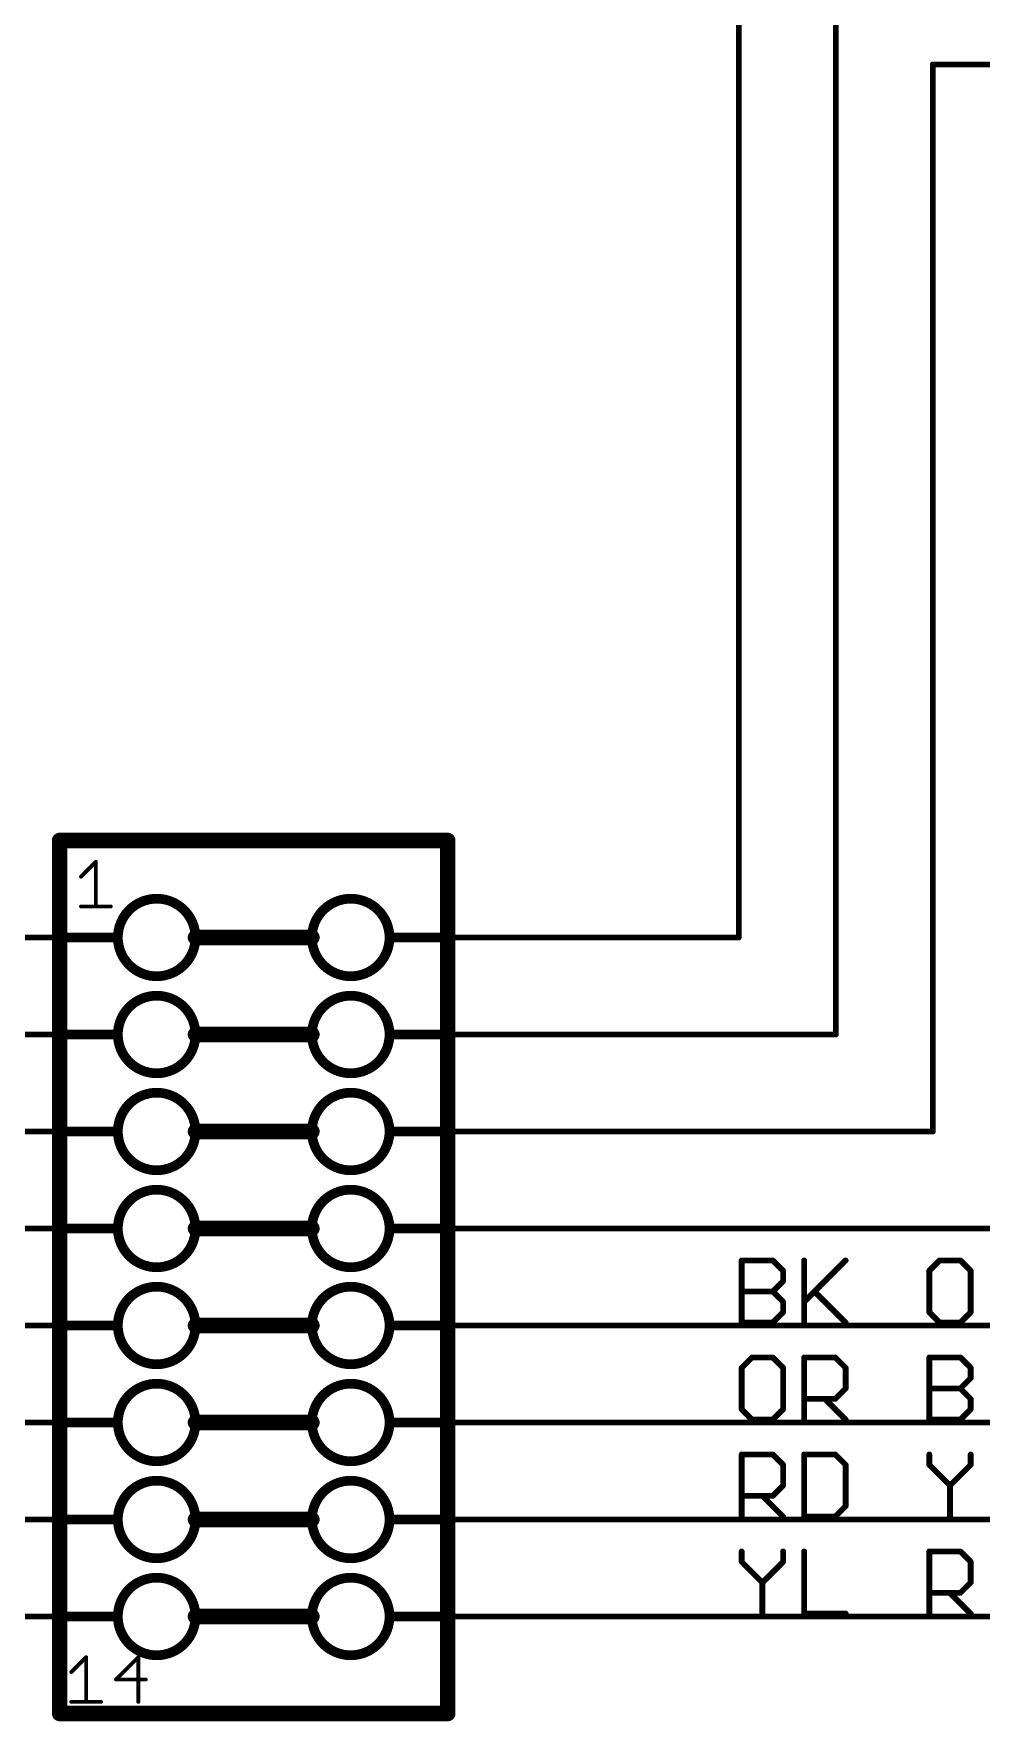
# Model space of a CAD drawing. Extents: x 0 to 387, y 0 to 260.
# Drawn here: x 169.5 to 194.31, y 134.42 to 178.61 of the extents above; entities that cross this region are included whole.
import ezdxf

# ---------------------------------------------------------------- set-up
doc = ezdxf.new("R2010")
doc.units = 0
doc.layers.add('91', color=94, linetype='CONTINUOUS')
doc.layers.add('94', color=14, linetype='CONTINUOUS')

msp = doc.modelspace()

# ---------------------------------------------------------------- linework, layer by layer
at = {"layer": '91', "const_width": 0.1524}
for points in [[(187.96, 154.94), (187.96, 182.88)], [(190.5, 152.4), (190.5, 180.34)], [(193.04, 149.86), (193.04, 177.8)], [(193.04, 177.8), (233.68, 177.8)], [(185.42, 154.94), (187.96, 154.94)], [(185.42, 152.4), (190.5, 152.4)], [(185.42, 149.86), (193.04, 149.86)], [(185.42, 147.32), (195.58, 147.32)], [(185.42, 144.78), (203.2, 144.78)], [(185.42, 142.24), (205.74, 142.24)], [(185.42, 139.7), (203.2, 139.7)], [(185.42, 137.16), (205.74, 137.16)]]:
    msp.add_lwpolyline(points, dxfattribs=at)
at = {"layer": '91', "const_width": 0.0762}
for points in [[(193.0781, 177.8, 1), (193.0019, 177.8)], [(193.04, 177.8381, 1), (193.04, 177.7619)], [(185.42, 154.9781, 1), (185.42, 154.9019)], [(187.9219, 154.94, 1), (187.9981, 154.94)], [(187.96, 154.9019, 1), (187.96, 154.9781)], [(185.42, 152.4381, 1), (185.42, 152.3619)], [(190.5, 152.3619, 1), (190.5, 152.4381)], [(190.4619, 152.4, 1), (190.5381, 152.4)], [(185.42, 149.8981, 1), (185.42, 149.8219)], [(193.0019, 149.86, 1), (193.0781, 149.86)], [(193.04, 149.8219, 1), (193.04, 149.8981)], [(185.42, 147.3581, 1), (185.42, 147.2819)], [(185.42, 144.8181, 1), (185.42, 144.7419)], [(185.42, 142.2781, 1), (185.42, 142.2019)], [(185.42, 139.7381, 1), (185.42, 139.6619)], [(185.42, 137.1981, 1), (185.42, 137.1219)]]:
    msp.add_lwpolyline(points, format="xyb", dxfattribs=at)
at = {"layer": '94'}
for points, const_width in [([(170.18, 154.94), (170.18, 157.48)], 0.4064), ([(170.18, 157.48), (180.34, 157.48)], 0.4064), ([(180.34, 157.48), (180.34, 154.94)], 0.4064), ([(170.7388, 156.5324), (171.1286, 156.9222)], 0.1016), ([(171.1286, 156.9222), (171.1286, 155.7528)], 0.1016), ([(170.7388, 155.7528), (171.5184, 155.7528)], 0.1016), ([(170.18, 152.4), (170.18, 154.94)], 0.4064), ([(173.736, 154.94), (176.784, 154.94)], 0.4064), ([(180.34, 154.94), (180.34, 152.4)], 0.4064), ([(165.1, 154.94), (170.18, 154.94)], 0.1524), ([(170.18, 154.94), (171.704, 154.94)], 0.254), ([(180.34, 154.94), (178.816, 154.94)], 0.254), ([(185.42, 154.94), (180.34, 154.94)], 0.1524), ([(165.1, 152.4), (170.18, 152.4)], 0.1524), ([(170.18, 149.86), (170.18, 152.4)], 0.4064), ([(170.18, 152.4), (171.704, 152.4)], 0.254), ([(173.736, 152.4), (176.784, 152.4)], 0.4064), ([(180.34, 152.4), (178.816, 152.4)], 0.254), ([(180.34, 152.4), (180.34, 149.86)], 0.4064), ([(185.42, 152.4), (180.34, 152.4)], 0.1524), ([(165.1, 149.86), (170.18, 149.86)], 0.1524), ([(170.18, 147.32), (170.18, 149.86)], 0.4064), ([(170.18, 149.86), (171.704, 149.86)], 0.254), ([(173.736, 149.86), (176.784, 149.86)], 0.4064), ([(180.34, 149.86), (178.816, 149.86)], 0.254), ([(180.34, 149.86), (180.34, 147.32)], 0.4064), ([(185.42, 149.86), (180.34, 149.86)], 0.1524), ([(165.1, 147.32), (170.18, 147.32)], 0.1524), ([(170.18, 144.78), (170.18, 147.32)], 0.4064), ([(170.18, 147.32), (171.704, 147.32)], 0.254), ([(173.736, 147.32), (176.784, 147.32)], 0.4064), ([(180.34, 147.32), (178.816, 147.32)], 0.254), ([(180.34, 147.32), (180.34, 144.78)], 0.4064), ([(185.42, 147.32), (180.34, 147.32)], 0.1524), ([(188.0362, 144.8562), (188.0362, 146.4832)], 0.1524), ([(188.0362, 146.4832), (188.8497, 146.4832)], 0.1524), ([(188.8497, 146.4832), (189.1209, 146.212)], 0.1524), ([(189.1209, 146.212), (189.1209, 145.9409)], 0.1524), ([(189.6734, 146.4832), (189.6734, 144.8562)], 0.1524), ([(189.6734, 145.3985), (190.758, 146.4832)], 0.1524), ([(193.2188, 146.4832), (192.9477, 146.212)], 0.1524), ([(192.9477, 146.212), (192.9477, 145.1274)], 0.1524), ([(193.7612, 146.4832), (193.2188, 146.4832)], 0.1524), ([(194.0323, 146.212), (193.7612, 146.4832)], 0.1524), ([(194.0323, 145.1274), (194.0323, 146.212)], 0.1524), ([(189.1209, 145.9409), (188.8497, 145.6697)], 0.1524), ([(188.0362, 145.6697), (188.8497, 145.6697)], 0.1524), ([(188.8497, 145.6697), (189.1209, 145.3985)], 0.1524), ([(189.1209, 145.3985), (189.1209, 145.1274)], 0.1524), ([(189.9445, 145.6697), (190.758, 144.8562)], 0.1524), ([(170.18, 142.24), (170.18, 144.78)], 0.4064), ([(173.736, 144.78), (176.784, 144.78)], 0.4064), ([(180.34, 144.78), (180.34, 142.24)], 0.4064), ([(189.1209, 145.1274), (188.8497, 144.8562)], 0.1524), ([(192.9477, 145.1274), (193.2188, 144.8562)], 0.1524), ([(193.7612, 144.8562), (194.0323, 145.1274)], 0.1524), ([(165.1, 144.78), (170.18, 144.78)], 0.1524), ([(170.18, 144.78), (171.704, 144.78)], 0.254), ([(180.34, 144.78), (178.816, 144.78)], 0.254), ([(185.42, 144.78), (180.34, 144.78)], 0.1524), ([(188.8497, 144.8562), (188.0362, 144.8562)], 0.1524), ([(193.2188, 144.8562), (193.7612, 144.8562)], 0.1524), ([(188.3074, 143.9432), (188.0362, 143.672)], 0.1524), ([(188.0362, 143.672), (188.0362, 142.5874)], 0.1524), ([(188.8497, 143.9432), (188.3074, 143.9432)], 0.1524), ([(189.1209, 143.672), (188.8497, 143.9432)], 0.1524), ([(189.1209, 142.5874), (189.1209, 143.672)], 0.1524), ([(189.6734, 142.3162), (189.6734, 143.9432)], 0.1524), ([(189.6734, 143.9432), (190.4869, 143.9432)], 0.1524), ([(190.4869, 143.9432), (190.758, 143.672)], 0.1524), ([(190.758, 143.672), (190.758, 143.1297)], 0.1524), ([(192.9477, 142.3162), (192.9477, 143.9432)], 0.1524), ([(192.9477, 143.9432), (193.7612, 143.9432)], 0.1524), ([(193.7612, 143.9432), (194.0323, 143.672)], 0.1524), ([(194.0323, 143.672), (194.0323, 143.4009)], 0.1524), ([(190.758, 143.1297), (190.4869, 142.8585)], 0.1524), ([(192.9477, 143.1297), (193.7612, 143.1297)], 0.1524), ([(194.0323, 143.4009), (193.7612, 143.1297)], 0.1524), ([(193.7612, 143.1297), (194.0323, 142.8585)], 0.1524), ([(190.4869, 142.8585), (189.6734, 142.8585)], 0.1524), ([(190.2157, 142.8585), (190.758, 142.3162)], 0.1524), ([(194.0323, 142.8585), (194.0323, 142.5874)], 0.1524), ([(165.1, 142.24), (170.18, 142.24)], 0.1524), ([(170.18, 139.7), (170.18, 142.24)], 0.4064), ([(170.18, 142.24), (171.704, 142.24)], 0.254), ([(173.736, 142.24), (176.784, 142.24)], 0.4064), ([(180.34, 142.24), (178.816, 142.24)], 0.254), ([(180.34, 142.24), (180.34, 139.7)], 0.4064), ([(185.42, 142.24), (180.34, 142.24)], 0.1524), ([(188.0362, 142.5874), (188.3074, 142.3162)], 0.1524), ([(188.3074, 142.3162), (188.8497, 142.3162)], 0.1524), ([(188.8497, 142.3162), (189.1209, 142.5874)], 0.1524), ([(193.7612, 142.3162), (192.9477, 142.3162)], 0.1524), ([(194.0323, 142.5874), (193.7612, 142.3162)], 0.1524), ([(188.0362, 139.7762), (188.0362, 141.4032)], 0.1524), ([(188.0362, 141.4032), (188.8497, 141.4032)], 0.1524), ([(188.8497, 141.4032), (189.1209, 141.132)], 0.1524), ([(189.6734, 141.4032), (189.6734, 139.7762)], 0.1524), ([(190.4869, 141.4032), (189.6734, 141.4032)], 0.1524), ([(190.758, 141.132), (190.4869, 141.4032)], 0.1524), ([(192.9477, 141.4032), (192.9477, 141.132)], 0.1524), ([(194.0323, 141.132), (194.0323, 141.4032)], 0.1524), ([(189.1209, 141.132), (189.1209, 140.5897)], 0.1524), ([(190.758, 140.0474), (190.758, 141.132)], 0.1524), ([(192.9477, 141.132), (193.49, 140.5897)], 0.1524), ([(193.49, 140.5897), (194.0323, 141.132)], 0.1524), ([(189.1209, 140.5897), (188.8497, 140.3185)], 0.1524), ([(193.49, 140.5897), (193.49, 139.7762)], 0.1524), ([(188.8497, 140.3185), (188.0362, 140.3185)], 0.1524), ([(188.5785, 140.3185), (189.1209, 139.7762)], 0.1524), ([(190.4869, 139.7762), (190.758, 140.0474)], 0.1524), ([(165.1, 139.7), (170.18, 139.7)], 0.1524), ([(170.18, 137.16), (170.18, 139.7)], 0.4064), ([(170.18, 139.7), (171.704, 139.7)], 0.254), ([(173.736, 139.7), (176.784, 139.7)], 0.4064), ([(180.34, 139.7), (178.816, 139.7)], 0.254), ([(180.34, 139.7), (180.34, 137.16)], 0.4064), ([(185.42, 139.7), (180.34, 139.7)], 0.1524), ([(189.6734, 139.7762), (190.4869, 139.7762)], 0.1524), ([(188.0362, 138.8632), (188.0362, 138.592)], 0.1524), ([(189.1209, 138.592), (189.1209, 138.8632)], 0.1524), ([(189.6734, 138.8632), (189.6734, 137.2362)], 0.1524), ([(192.9477, 137.2362), (192.9477, 138.8632)], 0.1524), ([(192.9477, 138.8632), (193.7612, 138.8632)], 0.1524), ([(193.7612, 138.8632), (194.0323, 138.592)], 0.1524), ([(188.0362, 138.592), (188.5785, 138.0497)], 0.1524), ([(188.5785, 138.0497), (189.1209, 138.592)], 0.1524), ([(194.0323, 138.592), (194.0323, 138.0497)], 0.1524), ([(188.5785, 138.0497), (188.5785, 137.2362)], 0.1524), ([(194.0323, 138.0497), (193.7612, 137.7785)], 0.1524), ([(193.7612, 137.7785), (192.9477, 137.7785)], 0.1524), ([(193.49, 137.7785), (194.0323, 137.2362)], 0.1524), ([(165.1, 137.16), (170.18, 137.16)], 0.1524), ([(170.18, 134.62), (170.18, 137.16)], 0.4064), ([(170.18, 137.16), (171.704, 137.16)], 0.254), ([(173.736, 137.16), (176.784, 137.16)], 0.4064), ([(180.34, 137.16), (178.816, 137.16)], 0.254), ([(180.34, 137.16), (180.34, 134.62)], 0.4064), ([(185.42, 137.16), (180.34, 137.16)], 0.1524), ([(189.6734, 137.2362), (190.758, 137.2362)], 0.1524), ([(170.4848, 135.7044), (170.8746, 136.0942)], 0.1016), ([(170.8746, 136.0942), (170.8746, 134.9248)], 0.1016), ([(172.2389, 136.0942), (171.6542, 135.5095)], 0.1016), ([(172.2389, 134.9248), (172.2389, 136.0942)], 0.1016), ([(171.6542, 135.5095), (172.4338, 135.5095)], 0.1016), ([(180.34, 134.62), (170.18, 134.62)], 0.4064), ([(170.4848, 134.9248), (171.2644, 134.9248)], 0.1016)]:
    msp.add_lwpolyline(points, dxfattribs=dict(at, const_width=const_width))
for points, const_width in [([(170.2816, 157.48, 1), (170.0784, 157.48)], 0.2032), ([(170.18, 157.5816, 1), (170.18, 157.3784)], 0.2032), ([(180.4416, 157.48, 1), (180.2384, 157.48)], 0.2032), ([(180.34, 157.3784, 1), (180.34, 157.5816)], 0.2032), ([(171.154, 156.9222, 1), (171.1032, 156.9222)], 0.0508), ([(171.1466, 156.9042, 1), (171.1106, 156.9402)], 0.0508), ([(170.7208, 156.5504, 1), (170.7568, 156.5144)], 0.0508), ([(172.72, 153.924, 1), (172.72, 155.956, 1), (172.72, 153.924)], 0.254), ([(177.8, 153.924, 1), (177.8, 155.956, 1), (177.8, 153.924)], 0.254), ([(170.7388, 155.7782, 1), (170.7388, 155.7274)], 0.0508), ([(171.1032, 155.7528, 1), (171.154, 155.7528)], 0.0508), ([(171.5184, 155.7274, 1), (171.5184, 155.7782)], 0.0508), ([(170.2816, 154.94, 1), (170.0784, 154.94)], 0.2032), ([(173.736, 155.0416, 1), (173.736, 154.8384)], 0.2032), ([(176.784, 154.8384, 1), (176.784, 155.0416)], 0.2032), ([(180.4416, 154.94, 1), (180.2384, 154.94)], 0.2032), ([(170.0784, 154.94, 1), (170.2816, 154.94)], 0.2032), ([(170.18, 155.0035, 1), (170.18, 154.8765)], 0.127), ([(170.18, 154.9019, 1), (170.18, 154.9781)], 0.0762), ([(171.704, 154.8765, 1), (171.704, 155.0035)], 0.127), ([(178.816, 155.0035, 1), (178.816, 154.8765)], 0.127), ([(180.2384, 154.94, 1), (180.4416, 154.94)], 0.2032), ([(180.34, 154.9781, 1), (180.34, 154.9019)], 0.0762), ([(180.34, 154.8765, 1), (180.34, 155.0035)], 0.127), ([(185.42, 154.9019, 1), (185.42, 154.9781)], 0.0762), ([(172.72, 151.384, 1), (172.72, 153.416, 1), (172.72, 151.384)], 0.254), ([(177.8, 151.384, 1), (177.8, 153.416, 1), (177.8, 151.384)], 0.254), ([(170.2816, 152.4, 1), (170.0784, 152.4)], 0.2032), ([(170.0784, 152.4, 1), (170.2816, 152.4)], 0.2032), ([(170.18, 152.4635, 1), (170.18, 152.3365)], 0.127), ([(170.18, 152.3619, 1), (170.18, 152.4381)], 0.0762), ([(171.704, 152.3365, 1), (171.704, 152.4635)], 0.127), ([(173.736, 152.5016, 1), (173.736, 152.2984)], 0.2032), ([(176.784, 152.2984, 1), (176.784, 152.5016)], 0.2032), ([(178.816, 152.4635, 1), (178.816, 152.3365)], 0.127), ([(180.4416, 152.4, 1), (180.2384, 152.4)], 0.2032), ([(180.2384, 152.4, 1), (180.4416, 152.4)], 0.2032), ([(180.34, 152.4381, 1), (180.34, 152.3619)], 0.0762), ([(180.34, 152.3365, 1), (180.34, 152.4635)], 0.127), ([(185.42, 152.3619, 1), (185.42, 152.4381)], 0.0762), ([(172.72, 148.844, 1), (172.72, 150.876, 1), (172.72, 148.844)], 0.254), ([(177.8, 148.844, 1), (177.8, 150.876, 1), (177.8, 148.844)], 0.254), ([(177.8, 148.844, 1), (177.8, 150.876, 1), (177.8, 148.844)], 0.254), ([(170.2816, 149.86, 1), (170.0784, 149.86)], 0.2032), ([(170.0784, 149.86, 1), (170.2816, 149.86)], 0.2032), ([(170.18, 149.9235, 1), (170.18, 149.7965)], 0.127), ([(170.18, 149.8219, 1), (170.18, 149.8981)], 0.0762), ([(171.704, 149.7965, 1), (171.704, 149.9235)], 0.127), ([(173.736, 149.9616, 1), (173.736, 149.7584)], 0.2032), ([(176.784, 149.7584, 1), (176.784, 149.9616)], 0.2032), ([(178.816, 149.9235, 1), (178.816, 149.7965)], 0.127), ([(180.4416, 149.86, 1), (180.2384, 149.86)], 0.2032), ([(180.2384, 149.86, 1), (180.4416, 149.86)], 0.2032), ([(180.34, 149.8981, 1), (180.34, 149.8219)], 0.0762), ([(180.34, 149.7965, 1), (180.34, 149.9235)], 0.127), ([(185.42, 149.8219, 1), (185.42, 149.8981)], 0.0762), ([(172.72, 146.304, 1), (172.72, 148.336, 1), (172.72, 146.304)], 0.254), ([(177.8, 146.304, 1), (177.8, 148.336, 1), (177.8, 146.304)], 0.254), ([(170.2816, 147.32, 1), (170.0784, 147.32)], 0.2032), ([(170.0784, 147.32, 1), (170.2816, 147.32)], 0.2032), ([(170.18, 147.3835, 1), (170.18, 147.2565)], 0.127), ([(170.18, 147.2819, 1), (170.18, 147.3581)], 0.0762), ([(171.704, 147.2565, 1), (171.704, 147.3835)], 0.127), ([(173.736, 147.4216, 1), (173.736, 147.2184)], 0.2032), ([(176.784, 147.2184, 1), (176.784, 147.4216)], 0.2032), ([(178.816, 147.3835, 1), (178.816, 147.2565)], 0.127), ([(180.4416, 147.32, 1), (180.2384, 147.32)], 0.2032), ([(180.2384, 147.32, 1), (180.4416, 147.32)], 0.2032), ([(180.34, 147.3581, 1), (180.34, 147.2819)], 0.0762), ([(180.34, 147.2565, 1), (180.34, 147.3835)], 0.127), ([(185.42, 147.2819, 1), (185.42, 147.3581)], 0.0762), ([(188.0743, 146.4832, 1), (187.9981, 146.4832)], 0.0762), ([(188.0362, 146.5213, 1), (188.0362, 146.4451)], 0.0762), ([(188.8766, 146.5101, 1), (188.8228, 146.4562)], 0.0762), ([(188.8497, 146.4451, 1), (188.8497, 146.5213)], 0.0762), ([(189.159, 146.212, 1), (189.0828, 146.212)], 0.0762), ([(189.0939, 146.1851, 1), (189.1478, 146.239)], 0.0762), ([(189.7115, 146.4832, 1), (189.6353, 146.4832)], 0.0762), ([(190.785, 146.4562, 1), (190.7311, 146.5101)], 0.0762), ([(192.9207, 146.239, 1), (192.9746, 146.1851)], 0.0762), ([(192.9858, 146.212, 1), (192.9096, 146.212)], 0.0762), ([(193.2188, 146.5213, 1), (193.2188, 146.4451)], 0.0762), ([(193.2458, 146.4562, 1), (193.1919, 146.5101)], 0.0762), ([(193.7881, 146.5101, 1), (193.7342, 146.4562)], 0.0762), ([(193.7612, 146.4451, 1), (193.7612, 146.5213)], 0.0762), ([(194.0704, 146.212, 1), (193.9942, 146.212)], 0.0762), ([(194.0054, 146.1851, 1), (194.0593, 146.239)], 0.0762), ([(172.72, 143.764, 1), (172.72, 145.796, 1), (172.72, 143.764)], 0.254), ([(177.8, 143.764, 1), (177.8, 145.796, 1), (177.8, 143.764)], 0.254), ([(189.0828, 145.9409, 1), (189.159, 145.9409)], 0.0762), ([(189.1478, 145.9139, 1), (189.0939, 145.9678)], 0.0762), ([(188.0362, 145.7078, 1), (188.0362, 145.6316)], 0.0762), ([(188.8766, 145.6966, 1), (188.8228, 145.6428)], 0.0762), ([(188.8228, 145.6966, 1), (188.8766, 145.6428)], 0.0762), ([(188.8497, 145.6316, 1), (188.8497, 145.7078)], 0.0762), ([(189.159, 145.3985, 1), (189.0828, 145.3985)], 0.0762), ([(189.0939, 145.3716, 1), (189.1478, 145.4255)], 0.0762), ([(189.6464, 145.4255, 1), (189.7003, 145.3716)], 0.0762), ([(189.9715, 145.6966, 1), (189.9176, 145.6428)], 0.0762), ([(170.2816, 144.78, 1), (170.0784, 144.78)], 0.2032), ([(173.736, 144.8816, 1), (173.736, 144.6784)], 0.2032), ([(176.784, 144.6784, 1), (176.784, 144.8816)], 0.2032), ([(180.4416, 144.78, 1), (180.2384, 144.78)], 0.2032), ([(189.0828, 145.1274, 1), (189.159, 145.1274)], 0.0762), ([(189.1478, 145.1004, 1), (189.0939, 145.1543)], 0.0762), ([(192.9746, 145.1543, 1), (192.9207, 145.1004)], 0.0762), ([(192.9096, 145.1274, 1), (192.9858, 145.1274)], 0.0762), ([(193.9942, 145.1274, 1), (194.0704, 145.1274)], 0.0762), ([(194.0593, 145.1004, 1), (194.0054, 145.1543)], 0.0762), ([(170.0784, 144.78, 1), (170.2816, 144.78)], 0.2032), ([(170.18, 144.8435, 1), (170.18, 144.7165)], 0.127), ([(170.18, 144.7419, 1), (170.18, 144.8181)], 0.0762), ([(171.704, 144.7165, 1), (171.704, 144.8435)], 0.127), ([(178.816, 144.8435, 1), (178.816, 144.7165)], 0.127), ([(180.2384, 144.78, 1), (180.4416, 144.78)], 0.2032), ([(180.34, 144.8181, 1), (180.34, 144.7419)], 0.0762), ([(180.34, 144.7165, 1), (180.34, 144.8435)], 0.127), ([(185.42, 144.7419, 1), (185.42, 144.8181)], 0.0762), ([(188.0362, 144.8943, 1), (188.0362, 144.8181)], 0.0762), ([(187.9981, 144.8562, 1), (188.0743, 144.8562)], 0.0762), ([(188.8228, 144.8831, 1), (188.8766, 144.8293)], 0.0762), ([(188.8497, 144.8181, 1), (188.8497, 144.8943)], 0.0762), ([(189.6353, 144.8562, 1), (189.7115, 144.8562)], 0.0762), ([(190.7311, 144.8293, 1), (190.785, 144.8831)], 0.0762), ([(193.2188, 144.8943, 1), (193.2188, 144.8181)], 0.0762), ([(193.1919, 144.8293, 1), (193.2458, 144.8831)], 0.0762), ([(193.7342, 144.8831, 1), (193.7881, 144.8293)], 0.0762), ([(193.7612, 144.8181, 1), (193.7612, 144.8943)], 0.0762), ([(188.0743, 143.672, 1), (187.9981, 143.672)], 0.0762), ([(188.0093, 143.699, 1), (188.0631, 143.6451)], 0.0762), ([(188.3074, 143.9813, 1), (188.3074, 143.9051)], 0.0762), ([(188.3343, 143.9162, 1), (188.2804, 143.9701)], 0.0762), ([(188.8766, 143.9701, 1), (188.8228, 143.9162)], 0.0762), ([(188.8497, 143.9051, 1), (188.8497, 143.9813)], 0.0762), ([(189.159, 143.672, 1), (189.0828, 143.672)], 0.0762), ([(189.0939, 143.6451, 1), (189.1478, 143.699)], 0.0762), ([(189.7115, 143.9432, 1), (189.6353, 143.9432)], 0.0762), ([(189.6734, 143.9813, 1), (189.6734, 143.9051)], 0.0762), ([(190.5138, 143.9701, 1), (190.4599, 143.9162)], 0.0762), ([(190.4869, 143.9051, 1), (190.4869, 143.9813)], 0.0762), ([(190.7961, 143.672, 1), (190.7199, 143.672)], 0.0762), ([(190.7311, 143.6451, 1), (190.785, 143.699)], 0.0762), ([(192.9858, 143.9432, 1), (192.9096, 143.9432)], 0.0762), ([(192.9477, 143.9813, 1), (192.9477, 143.9051)], 0.0762), ([(193.7881, 143.9701, 1), (193.7342, 143.9162)], 0.0762), ([(193.7612, 143.9051, 1), (193.7612, 143.9813)], 0.0762), ([(194.0704, 143.672, 1), (193.9942, 143.672)], 0.0762), ([(194.0054, 143.6451, 1), (194.0593, 143.699)], 0.0762), ([(172.72, 141.224, 1), (172.72, 143.256, 1), (172.72, 141.224)], 0.254), ([(172.72, 141.224, 1), (172.72, 143.256, 1), (172.72, 141.224)], 0.254), ([(177.8, 141.224, 1), (177.8, 143.256, 1), (177.8, 141.224)], 0.254), ([(177.8, 141.224, 1), (177.8, 143.256, 1), (177.8, 141.224)], 0.254), ([(190.785, 143.1028, 1), (190.7311, 143.1566)], 0.0762), ([(192.9477, 143.1678, 1), (192.9477, 143.0916)], 0.0762), ([(193.7881, 143.1566, 1), (193.7342, 143.1028)], 0.0762), ([(193.7342, 143.1566, 1), (193.7881, 143.1028)], 0.0762), ([(193.7612, 143.0916, 1), (193.7612, 143.1678)], 0.0762), ([(193.9942, 143.4009, 1), (194.0704, 143.4009)], 0.0762), ([(194.0593, 143.3739, 1), (194.0054, 143.4278)], 0.0762), ([(189.6734, 142.8966, 1), (189.6734, 142.8204)], 0.0762), ([(190.2426, 142.8855, 1), (190.1887, 142.8316)], 0.0762), ([(190.4599, 142.8855, 1), (190.5138, 142.8316)], 0.0762), ([(190.4869, 142.8204, 1), (190.4869, 142.8966)], 0.0762), ([(190.7199, 143.1297, 1), (190.7961, 143.1297)], 0.0762), ([(194.0704, 142.8585, 1), (193.9942, 142.8585)], 0.0762), ([(194.0054, 142.8316, 1), (194.0593, 142.8855)], 0.0762), ([(170.2816, 142.24, 1), (170.0784, 142.24)], 0.2032), ([(170.0784, 142.24, 1), (170.2816, 142.24)], 0.2032), ([(170.18, 142.3035, 1), (170.18, 142.1765)], 0.127), ([(170.18, 142.2019, 1), (170.18, 142.2781)], 0.0762), ([(171.704, 142.1765, 1), (171.704, 142.3035)], 0.127), ([(173.736, 142.3416, 1), (173.736, 142.1384)], 0.2032), ([(176.784, 142.1384, 1), (176.784, 142.3416)], 0.2032), ([(178.816, 142.3035, 1), (178.816, 142.1765)], 0.127), ([(180.4416, 142.24, 1), (180.2384, 142.24)], 0.2032), ([(180.2384, 142.24, 1), (180.4416, 142.24)], 0.2032), ([(180.34, 142.2781, 1), (180.34, 142.2019)], 0.0762), ([(180.34, 142.1765, 1), (180.34, 142.3035)], 0.127), ([(185.42, 142.2019, 1), (185.42, 142.2781)], 0.0762), ([(188.0631, 142.6143, 1), (188.0093, 142.5604)], 0.0762), ([(187.9981, 142.5874, 1), (188.0743, 142.5874)], 0.0762), ([(188.3074, 142.3543, 1), (188.3074, 142.2781)], 0.0762), ([(188.2804, 142.2893, 1), (188.3343, 142.3431)], 0.0762), ([(188.8228, 142.3431, 1), (188.8766, 142.2893)], 0.0762), ([(188.8497, 142.2781, 1), (188.8497, 142.3543)], 0.0762), ([(189.0828, 142.5874, 1), (189.159, 142.5874)], 0.0762), ([(189.1478, 142.5604, 1), (189.0939, 142.6143)], 0.0762), ([(189.6353, 142.3162, 1), (189.7115, 142.3162)], 0.0762), ([(190.7311, 142.2893, 1), (190.785, 142.3431)], 0.0762), ([(192.9477, 142.3543, 1), (192.9477, 142.2781)], 0.0762), ([(192.9096, 142.3162, 1), (192.9858, 142.3162)], 0.0762), ([(193.7342, 142.3431, 1), (193.7881, 142.2893)], 0.0762), ([(193.7612, 142.2781, 1), (193.7612, 142.3543)], 0.0762), ([(193.9942, 142.5874, 1), (194.0704, 142.5874)], 0.0762), ([(194.0593, 142.5604, 1), (194.0054, 142.6143)], 0.0762), ([(188.0743, 141.4032, 1), (187.9981, 141.4032)], 0.0762), ([(188.0362, 141.4413, 1), (188.0362, 141.3651)], 0.0762), ([(188.8766, 141.4301, 1), (188.8228, 141.3762)], 0.0762), ([(188.8497, 141.3651, 1), (188.8497, 141.4413)], 0.0762), ([(189.7115, 141.4032, 1), (189.6353, 141.4032)], 0.0762), ([(189.6734, 141.4413, 1), (189.6734, 141.3651)], 0.0762), ([(190.5138, 141.4301, 1), (190.4599, 141.3762)], 0.0762), ([(190.4869, 141.3651, 1), (190.4869, 141.4413)], 0.0762), ([(192.9858, 141.4032, 1), (192.9096, 141.4032)], 0.0762), ([(194.0704, 141.4032, 1), (193.9942, 141.4032)], 0.0762), ([(189.159, 141.132, 1), (189.0828, 141.132)], 0.0762), ([(189.0939, 141.1051, 1), (189.1478, 141.159)], 0.0762), ([(190.7961, 141.132, 1), (190.7199, 141.132)], 0.0762), ([(190.7311, 141.1051, 1), (190.785, 141.159)], 0.0762), ([(192.9746, 141.159, 1), (192.9207, 141.1051)], 0.0762), ([(192.9096, 141.132, 1), (192.9858, 141.132)], 0.0762), ([(193.9942, 141.132, 1), (194.0704, 141.132)], 0.0762), ([(194.0593, 141.1051, 1), (194.0054, 141.159)], 0.0762), ([(172.72, 138.684, 1), (172.72, 140.716, 1), (172.72, 138.684)], 0.254), ([(177.8, 138.684, 1), (177.8, 140.716, 1), (177.8, 138.684)], 0.254), ([(189.0828, 140.5897, 1), (189.159, 140.5897)], 0.0762), ([(189.1478, 140.5628, 1), (189.0939, 140.6166)], 0.0762), ([(193.5281, 140.5897, 1), (193.4519, 140.5897)], 0.0762), ([(193.4631, 140.6166, 1), (193.5169, 140.5628)], 0.0762), ([(193.4631, 140.5628, 1), (193.5169, 140.6166)], 0.0762), ([(188.0362, 140.3566, 1), (188.0362, 140.2804)], 0.0762), ([(188.6055, 140.3455, 1), (188.5516, 140.2916)], 0.0762), ([(188.8228, 140.3455, 1), (188.8766, 140.2916)], 0.0762), ([(188.8497, 140.2804, 1), (188.8497, 140.3566)], 0.0762), ([(190.7199, 140.0474, 1), (190.7961, 140.0474)], 0.0762), ([(190.785, 140.0204, 1), (190.7311, 140.0743)], 0.0762), ([(170.2816, 139.7, 1), (170.0784, 139.7)], 0.2032), ([(170.0784, 139.7, 1), (170.2816, 139.7)], 0.2032), ([(170.18, 139.7635, 1), (170.18, 139.6365)], 0.127), ([(170.18, 139.6619, 1), (170.18, 139.7381)], 0.0762), ([(171.704, 139.6365, 1), (171.704, 139.7635)], 0.127), ([(173.736, 139.8016, 1), (173.736, 139.5984)], 0.2032), ([(176.784, 139.5984, 1), (176.784, 139.8016)], 0.2032), ([(178.816, 139.7635, 1), (178.816, 139.6365)], 0.127), ([(180.4416, 139.7, 1), (180.2384, 139.7)], 0.2032), ([(180.2384, 139.7, 1), (180.4416, 139.7)], 0.2032), ([(180.34, 139.7381, 1), (180.34, 139.6619)], 0.0762), ([(180.34, 139.6365, 1), (180.34, 139.7635)], 0.127), ([(185.42, 139.6619, 1), (185.42, 139.7381)], 0.0762), ([(187.9981, 139.7762, 1), (188.0743, 139.7762)], 0.0762), ([(189.0939, 139.7493, 1), (189.1478, 139.8031)], 0.0762), ([(189.6734, 139.8143, 1), (189.6734, 139.7381)], 0.0762), ([(189.6353, 139.7762, 1), (189.7115, 139.7762)], 0.0762), ([(190.4599, 139.8031, 1), (190.5138, 139.7493)], 0.0762), ([(190.4869, 139.7381, 1), (190.4869, 139.8143)], 0.0762), ([(193.4519, 139.7762, 1), (193.5281, 139.7762)], 0.0762), ([(188.0743, 138.8632, 1), (187.9981, 138.8632)], 0.0762), ([(189.159, 138.8632, 1), (189.0828, 138.8632)], 0.0762), ([(189.7115, 138.8632, 1), (189.6353, 138.8632)], 0.0762), ([(192.9858, 138.8632, 1), (192.9096, 138.8632)], 0.0762), ([(192.9477, 138.9013, 1), (192.9477, 138.8251)], 0.0762), ([(193.7881, 138.8901, 1), (193.7342, 138.8362)], 0.0762), ([(193.7612, 138.8251, 1), (193.7612, 138.9013)], 0.0762), ([(188.0631, 138.619, 1), (188.0093, 138.5651)], 0.0762), ([(187.9981, 138.592, 1), (188.0743, 138.592)], 0.0762), ([(189.0828, 138.592, 1), (189.159, 138.592)], 0.0762), ([(189.1478, 138.5651, 1), (189.0939, 138.619)], 0.0762), ([(194.0704, 138.592, 1), (193.9942, 138.592)], 0.0762), ([(194.0054, 138.5651, 1), (194.0593, 138.619)], 0.0762), ([(172.72, 136.144, 1), (172.72, 138.176, 1), (172.72, 136.144)], 0.254), ([(177.8, 136.144, 1), (177.8, 138.176, 1), (177.8, 136.144)], 0.254), ([(188.6166, 138.0497, 1), (188.5404, 138.0497)], 0.0762), ([(188.5516, 138.0766, 1), (188.6055, 138.0228)], 0.0762), ([(188.5516, 138.0228, 1), (188.6055, 138.0766)], 0.0762), ([(193.9942, 138.0497, 1), (194.0704, 138.0497)], 0.0762), ([(194.0593, 138.0228, 1), (194.0054, 138.0766)], 0.0762), ([(192.9477, 137.8166, 1), (192.9477, 137.7404)], 0.0762), ([(193.5169, 137.8055, 1), (193.4631, 137.7516)], 0.0762), ([(193.7342, 137.8055, 1), (193.7881, 137.7516)], 0.0762), ([(193.7612, 137.7404, 1), (193.7612, 137.8166)], 0.0762), ([(170.2816, 137.16, 1), (170.0784, 137.16)], 0.2032), ([(170.0784, 137.16, 1), (170.2816, 137.16)], 0.2032), ([(170.18, 137.2235, 1), (170.18, 137.0965)], 0.127), ([(170.18, 137.1219, 1), (170.18, 137.1981)], 0.0762), ([(171.704, 137.0965, 1), (171.704, 137.2235)], 0.127), ([(173.736, 137.2616, 1), (173.736, 137.0584)], 0.2032), ([(176.784, 137.0584, 1), (176.784, 137.2616)], 0.2032), ([(178.816, 137.2235, 1), (178.816, 137.0965)], 0.127), ([(180.4416, 137.16, 1), (180.2384, 137.16)], 0.2032), ([(180.2384, 137.16, 1), (180.4416, 137.16)], 0.2032), ([(180.34, 137.1981, 1), (180.34, 137.1219)], 0.0762), ([(180.34, 137.0965, 1), (180.34, 137.2235)], 0.127), ([(185.42, 137.1219, 1), (185.42, 137.1981)], 0.0762), ([(188.5404, 137.2362, 1), (188.6166, 137.2362)], 0.0762), ([(189.6734, 137.2743, 1), (189.6734, 137.1981)], 0.0762), ([(189.6353, 137.2362, 1), (189.7115, 137.2362)], 0.0762), ([(190.758, 137.1981, 1), (190.758, 137.2743)], 0.0762), ([(192.9096, 137.2362, 1), (192.9858, 137.2362)], 0.0762), ([(194.0054, 137.2093, 1), (194.0593, 137.2631)], 0.0762), ([(170.9, 136.0942, 1), (170.8492, 136.0942)], 0.0508), ([(170.8926, 136.0762, 1), (170.8566, 136.1122)], 0.0508), ([(172.2643, 136.0942, 1), (172.2135, 136.0942)], 0.0508), ([(172.2569, 136.0762, 1), (172.2209, 136.1122)], 0.0508), ([(170.4668, 135.7224, 1), (170.5028, 135.6864)], 0.0508), ([(171.6362, 135.5275, 1), (171.6722, 135.4915)], 0.0508), ([(171.6542, 135.5349, 1), (171.6542, 135.4841)], 0.0508), ([(172.4338, 135.4841, 1), (172.4338, 135.5349)], 0.0508), ([(170.18, 134.7216, 1), (170.18, 134.5184)], 0.2032), ([(170.4848, 134.9502, 1), (170.4848, 134.8994)], 0.0508), ([(170.8492, 134.9248, 1), (170.9, 134.9248)], 0.0508), ([(171.2644, 134.8994, 1), (171.2644, 134.9502)], 0.0508), ([(172.2135, 134.9248, 1), (172.2643, 134.9248)], 0.0508), ([(180.34, 134.5184, 1), (180.34, 134.7216)], 0.2032), ([(170.0784, 134.62, 1), (170.2816, 134.62)], 0.2032), ([(180.2384, 134.62, 1), (180.4416, 134.62)], 0.2032)]:
    msp.add_lwpolyline(points, format="xyb", dxfattribs=dict(at, const_width=const_width))

doc.saveas('drawing.dxf')
